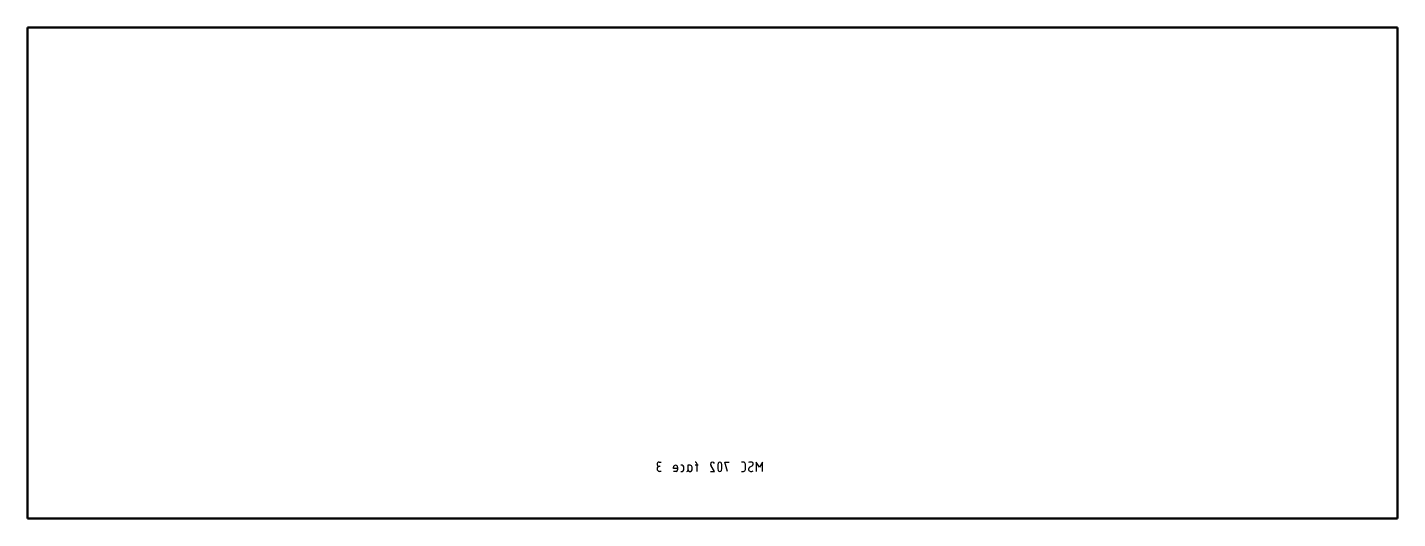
# Model space of a CAD drawing. Header units: millimetres. Extents: x 0 to 1480, y 0 to 530.
import ezdxf

# ---------------------------------------------------------------- set-up
doc = ezdxf.new("R2010")
doc.units = ezdxf.units.MM
doc.layers.add('IV_MARK_SURFACE_BACK', color=91, linetype='Continuous', lineweight=25)
doc.layers.add('IV_OUTER_PROFILE', color=7, linetype='Continuous', lineweight=50)

msp = doc.modelspace()

# ---------------------------------------------------------------- linework, layer by layer
at = {"layer": 'IV_MARK_SURFACE_BACK'}
for p, q in [((682.3, 60.9), (684.6, 60.9)), ((756.2, 50.9), (753.4, 60.9)), ((753.4, 60.9), (757.9, 60.9)), ((773.4, 60.9), (771.2, 60.9)), ((790.7, 55.3), (787.3, 60.9)), ((787.3, 60.9), (787.3, 50.9)), ((794, 60.9), (790.7, 55.3)), ((794, 50.9), (794, 60.9)), ((682.9, 56.5), (683.4, 56.5)), ((684.6, 50.9), (682.9, 50.9)), ((697.9, 54.2), (697.9, 55.3)), ((702.3, 54.2), (697.9, 54.2)), ((700.7, 50.9), (697.9, 50.9)), ((702.3, 55.3), (702.3, 54.2)), ((702.3, 54.2), (702.3, 52.6)), ((707.3, 57.6), (705.7, 57.6)), ((705.7, 50.9), (707.3, 50.9)), ((709, 52.6), (709, 55.9)), ((713.4, 57.6), (713.4, 52.6)), ((715.7, 57.6), (713.4, 57.6)), ((713.4, 52.6), (713.4, 52)), ((715.1, 50.9), (716.2, 50.9)), ((717.9, 52.6), (717.9, 55.3)), ((723.4, 57.6), (721.2, 57.6)), ((723.4, 57.6), (723.4, 58.7)), ((723.4, 50.9), (723.4, 57.6)), ((724.6, 57.6), (723.4, 57.6)), ((737.9, 50.9), (742.3, 50.9)), ((742.3, 50.9), (738.4, 57)), ((771.2, 50.9), (773.4, 50.9)), ((775.7, 53.1), (775.7, 58.7)), ((780.1, 55.3), (782.9, 57))]:
    msp.add_line(p, q, dxfattribs=at)
for centre, radius, start, end in [((682.3, 58.7), 2.22, 90, 270), ((721.2, 58.7), 2.22, 0, 90), ((740.1, 58.6), 2.32, 16.4047, 163.5953), ((740.9, 58.8), 3.02, 171.7636, 216.3089), ((759.7, 55.9), 14, 163.8661, 196.1339), ((747.9, 59.1), 1.8, 22.4119, 157.5881), ((736.1, 55.9), 14, 343.8661, 16.1339), ((773.4, 58.7), 2.22, 0, 90), ((781.2, 56.2), 4.69, 61.7153, 118.2847), ((781.8, 58.9), 2.21, 300.7016, 40.3737), ((682.9, 53.7), 2.78, 90, 270), ((700.1, 55.3), 2.22, 0, 180), ((700.7, 52.6), 1.67, 270, 360), ((707.3, 55.9), 1.67, 0, 90), ((707.3, 52.6), 1.67, 270, 0), ((712.3, 52), 1.11, 270, 360), ((715.1, 52.6), 1.67, 180, 270), ((715.7, 55.3), 2.22, 0, 90), ((716.2, 52.6), 1.67, 270, 0), ((747.9, 52.7), 1.81, 203.0373, 336.9627), ((773.4, 53.1), 2.22, 270, 0), ((781.3, 53.3), 2.39, 120.441, 267.6315), ((781.9, 54.6), 3.74, 259.0373, 303.5826)]:
    msp.add_arc(centre, radius, start, end, dxfattribs=at)
at = {"layer": 'IV_OUTER_PROFILE'}
for p, q in [((0, 530), (1480, 530)), ((0, 0), (0, 530)), ((1480, 530), (1480, 0)), ((1480, 0), (0, 0))]:
    msp.add_line(p, q, dxfattribs=at)

doc.saveas('drawing.dxf')
